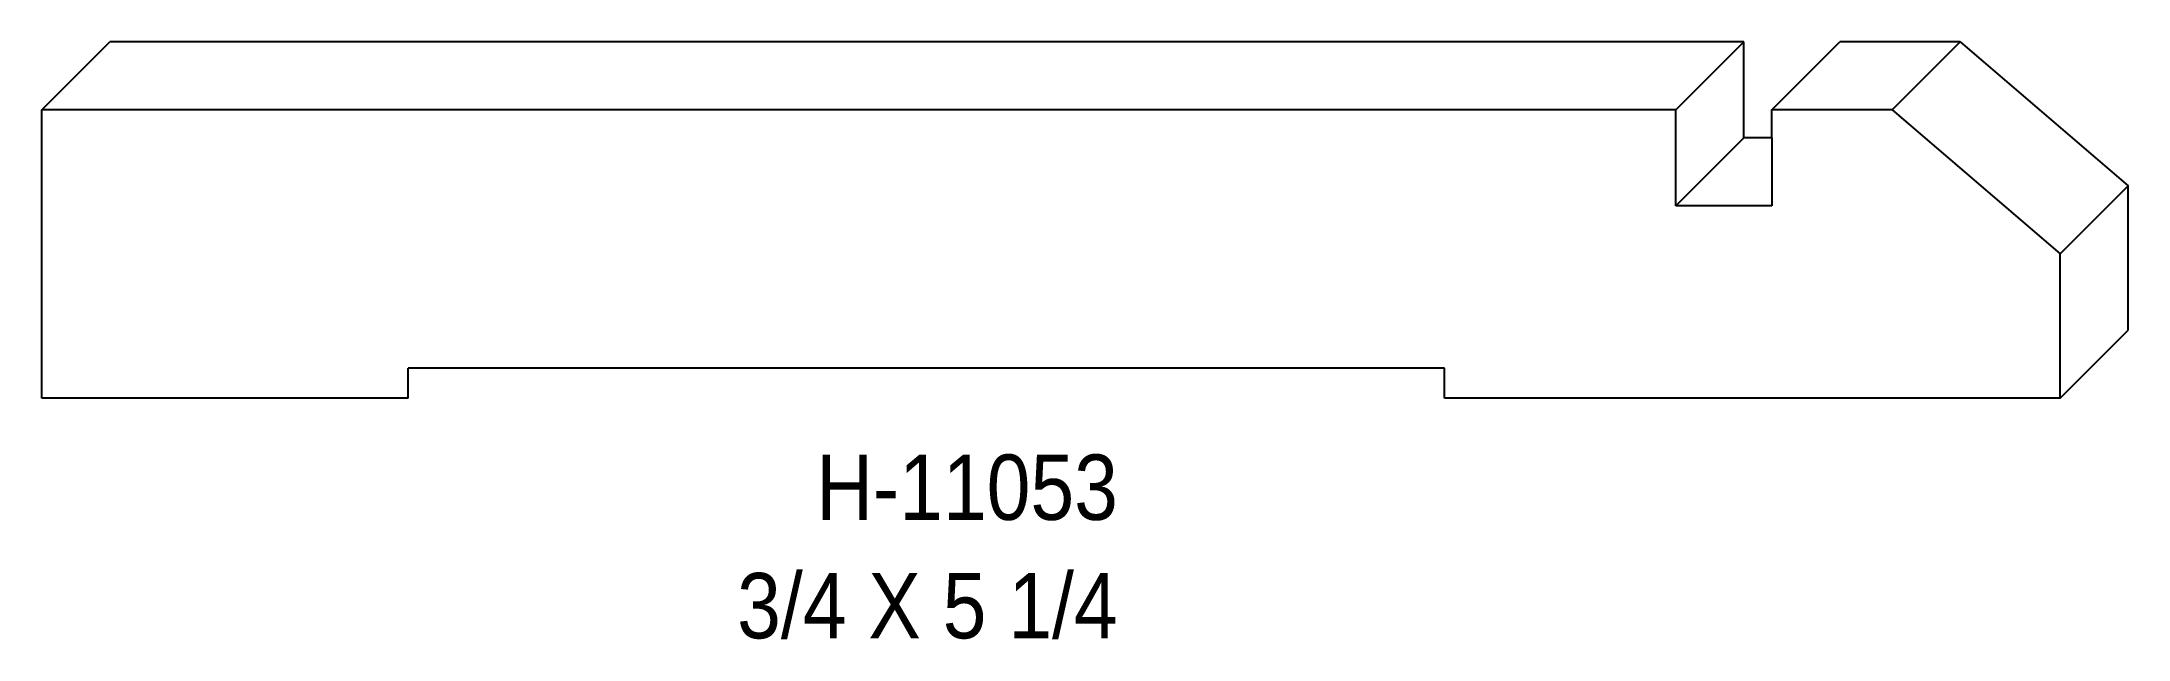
# Model space of a CAD drawing. Extents: x 71.5 to 76.93, y 141.79 to 143.34.
import ezdxf

# ---------------------------------------------------------------- set-up
doc = ezdxf.new("R2010")
doc.units = 0
doc.header["$LTSCALE"] = 5
doc.layers.add('PROFILE', color=7, linetype='CONTINUOUS')
doc.styles.add('TXT', font='TXT', dxfattribs={"height": 3.5})

msp = doc.modelspace()

# ---------------------------------------------------------------- linework, layer by layer
at = {"layer": 'PROFILE', "color": 1, "linetype": 'CONTINUOUS'}
for p, q in [((71.5026, 143.1644), (71.6794, 143.3411)), ((75.9283, 143.3411), (71.6794, 143.3411)), ((75.7515, 143.1644), (75.9283, 143.3411)), ((75.9283, 143.0912), (75.9283, 143.3411)), ((76.0015, 143.1644), (76.1782, 143.3411)), ((76.4906, 143.3411), (76.1782, 143.3411)), ((76.3139, 143.1644), (76.4906, 143.3411)), ((76.4906, 143.3411), (76.928, 142.9662)), ((71.5026, 142.4146), (71.5026, 143.1644)), ((75.7515, 143.1644), (71.5026, 143.1644)), ((75.7515, 142.9144), (75.7515, 143.1644)), ((76.3139, 143.1644), (76.0015, 143.1644)), ((76.0015, 143.0912), (76.0015, 143.1644)), ((76.3139, 143.1644), (76.7513, 142.7895)), ((75.7515, 142.9144), (75.9283, 143.0912)), ((76.0015, 143.0912), (75.9283, 143.0912)), ((76.0015, 143.0912), (76.0015, 142.9144)), ((76.7513, 142.7895), (76.928, 142.9662)), ((76.928, 142.5913), (76.928, 142.9662)), ((76.0015, 142.9144), (75.7515, 142.9144)), ((76.7513, 142.4146), (76.7513, 142.7895)), ((76.7513, 142.4146), (76.928, 142.5913)), ((72.455, 142.4146), (72.455, 142.4928)), ((75.15, 142.4928), (72.455, 142.4928)), ((75.15, 142.4146), (75.15, 142.4928)), ((72.455, 142.4146), (71.5026, 142.4146)), ((76.7513, 142.4146), (75.15, 142.4146))]:
    msp.add_line(p, q, dxfattribs=at)

# ---------------------------------------------------------------- texts
at = {"layer": 'PROFILE', "color": 1, "linetype": 'CONTINUOUS', "style": 'TXT', "width": 0.9}
for s, height, p in [('H-11053', 0.16996, (73.5163, 142.0981)), ('3/4 X 5 1/4', 0.169956, (73.3108, 141.7902))]:
    msp.add_text(s, height=height, dxfattribs=at).set_placement(p)

doc.saveas('drawing.dxf')
